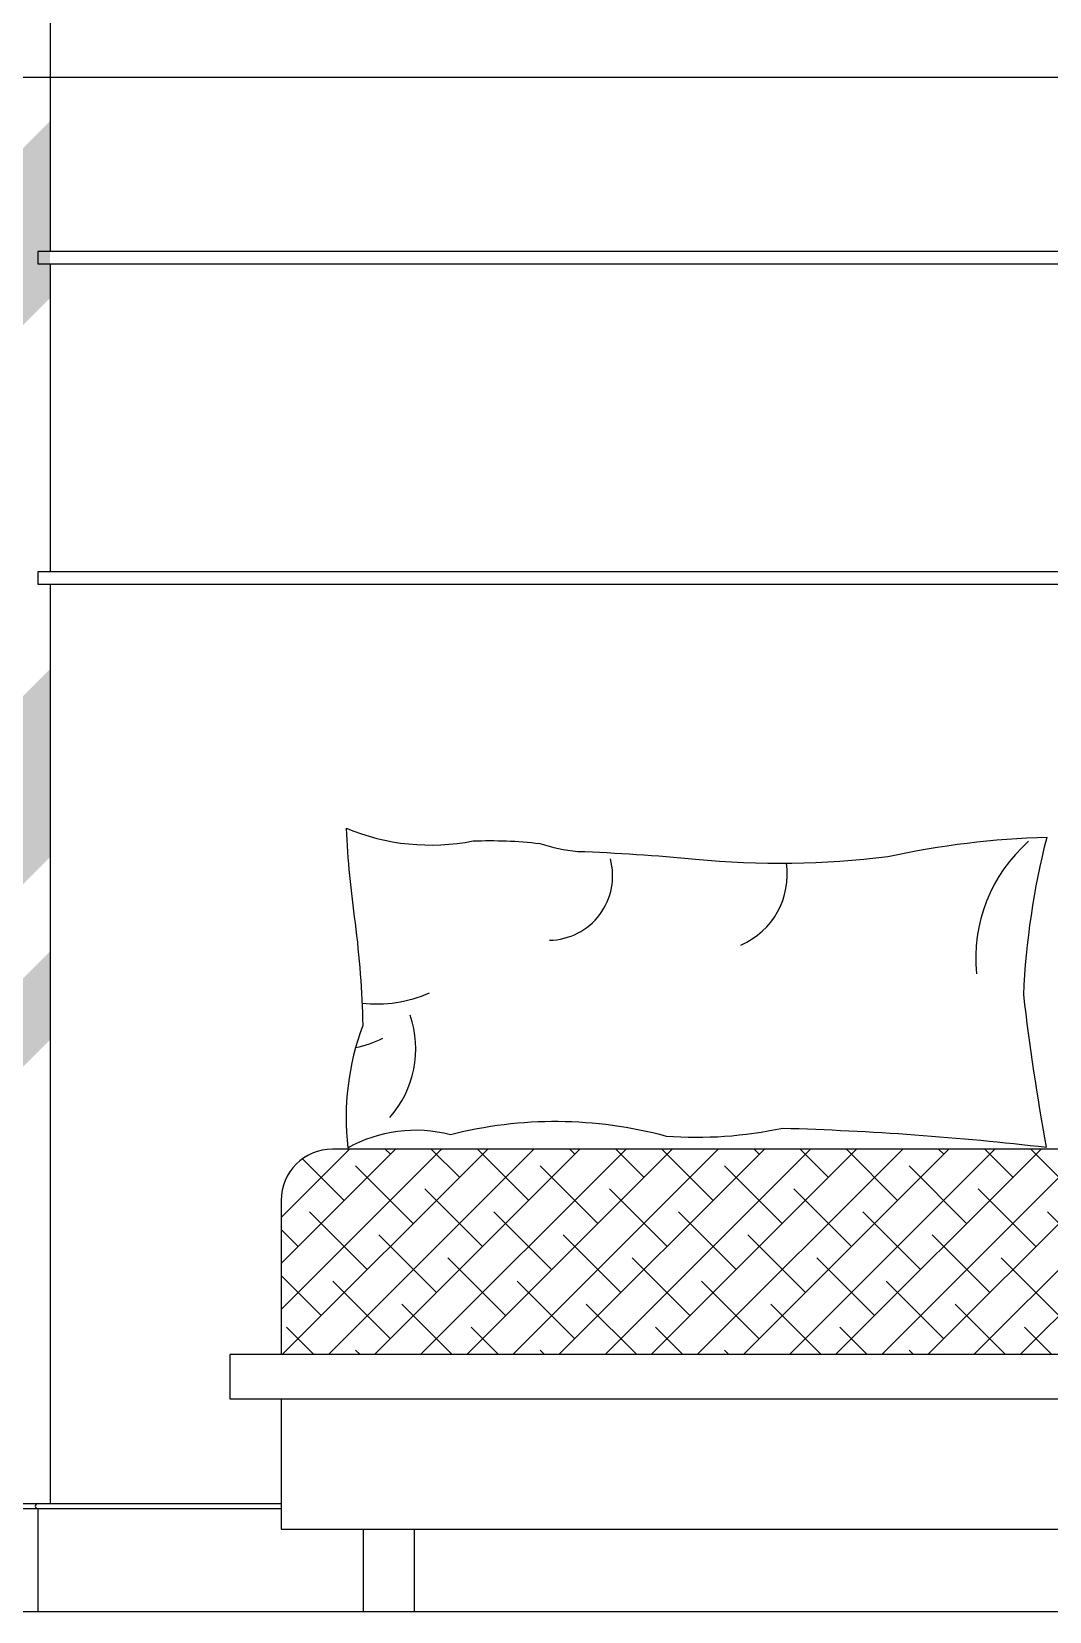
# Model space of a CAD drawing. Header units: inches. Extents: x 6.7 to 49.2, y 11 to 35.8.
# Drawn here: x 43.223 to 44.214, y 17.575 to 19.113 of the extents above; entities that cross this region are included whole.
import ezdxf

# ---------------------------------------------------------------- set-up
doc = ezdxf.new("R2010")
doc.units = ezdxf.units.IN
doc.header["$MEASUREMENT"] = 0
for name, color, linetype in [('02', 2, 'Continuous'), ('1', 1, 'Continuous'), ('4', 4, 'Continuous'), ('8', 8, 'Continuous')]:
    doc.layers.add(name, color=color, linetype=linetype)

msp = doc.modelspace()

# ---------------------------------------------------------------- hatches: boundary and pattern name
at = {"layer": '8'}
h = msp.add_hatch(dxfattribs=at)
h.set_pattern_fill('AR-SAND', color=256, scale=0.001, style=0)
h.set_pattern_definition([(37.5, (41.818656, 17.33381), (-0.00160003, 0.0489413), [0, -0.038608, 0, -0.04318, 0, -0.041275]), (7.5, (41.818656, 17.33381), (0.0449523, 0.0716825), [0, -0.020828, 0, -0.034798, 0, -0.013335]), (327.5, (41.787414, 17.33381), (0.07909924, 0.0001437), [0, -0.0127, 0, -0.04572, 0, -0.05969]), (317.5, (41.787414, 17.33381), (0.0763556, 0.022293), [0, -0.00635, 0, -0.029972, 0, -0.03429])])
h.paths.add_polyline_path([(43.1993, 19.7921), (43.0969, 19.7921), (42.7913, 19.4865), (42.7913, 19.3841)])
h.paths.add_polyline_path([(42.7913, 19.2925), (42.7913, 19.1255), (43.2413, 19.5755), (43.2413, 19.7425)])
h.paths.add_polyline_path([(42.7913, 18.8453), (42.7913, 18.7645), (43.2413, 19.2145), (43.2413, 19.2953)])
h.paths.add_polyline_path([(42.7913, 18.5759), (42.7913, 18.4035), (43.2413, 18.8535), (43.2413, 19.0259)])
h.paths.add_polyline_path([(42.7913, 18.0425), (42.7913, 17.8593), (43.2413, 18.3093), (43.2413, 18.4925)])
h.paths.add_polyline_path([(43.2413, 18.1315), (43.2413, 18.2177), (42.7913, 17.7677), (42.7913, 17.7301), (42.8399, 17.7301)])
h = msp.add_hatch(dxfattribs=at)
h.set_pattern_fill('ANSI38', color=256, scale=0.01, style=0)
h.set_pattern_definition([(45, (41.192854, 17.975192), (-0.02245064, 0.02245064), []), (135, (41.192854, 17.975192), (-0.06735192, 0.02245064), [0.079375, -0.047625])])
h.paths.add_polyline_path([(44.9663, 17.8251), (44.9663, 17.9751, 0.414214), (44.9163, 18.0251), (43.5163, 18.0251, 0.414214), (43.4663, 17.9751), (43.4663, 17.8251)])

# ---------------------------------------------------------------- linework, layer by layer
at = {"layer": '02'}
for p, q in [((42.229, 19.0687), (46.6104, 19.0687)), ((44.9163, 18.0251), (43.5163, 18.0251)), ((43.4663, 17.9751), (43.4663, 17.8251)), ((43.119, 17.6751), (43.4663, 17.6751)), ((43.1191, 17.6801), (43.4663, 17.6801)), ((43.2294, 17.6751), (43.2294, 17.5751))]:
    msp.add_line(p, q, dxfattribs=at)
for points in [[(44.7913, 18.8991), (43.2293, 18.8991), (43.2293, 18.8871), (46.1913, 18.8871)], [(46.1913, 18.5871), (43.2293, 18.5871), (43.2293, 18.5751), (46.1913, 18.5751)]]:
    msp.add_lwpolyline(points, dxfattribs=at)
for points in [[(43.5296, 18.3377, 0.149439), (43.6532, 18.3252, -0.037809), (43.7181, 18.3227, 0.053138), (43.755, 18.315, -0.015082), (43.8698, 18.3075, 0.054321), (44.0571, 18.31, -0.048002), (44.2121, 18.3288, -12.40955)], [(43.5296, 18.3377, 0.024014), (43.5384, 18.2454, -0.023381), (43.5459, 18.1456, 0.11959), (43.5313, 18.0264, -0.1956), (43.6311, 18.0394, -0.129331), (43.8411, 18.0379, 0.072016), (43.9547, 18.0456, -0.021475), (44.2117, 18.027, -0.016811), (44.1894, 18.1753, -0.051428), (44.2121, 18.3288, -1.215208)]]:
    msp.add_lwpolyline(points, format="xyb", dxfattribs=at)
for centre, radius, start, end in [((44.2947, 18.2109), 0.152, 131.4362, 185.6503), ((43.7263, 18.2912), 0.0628, 271.2432, 15.1445), ((43.8843, 18.2925), 0.0748, 293.3975, 8.5568), ((43.5595, 18.2951), 0.1286, 263.5197, 293.4573), ((43.4965, 18.1228), 0.101, 318.4409, 18.916), ((43.5223, 18.2151), 0.0925, 280.3287, 297.7236), ((43.5163, 17.9751), 0.05, 90, 180), ((43.2294, 17.6776), 0.0025, 90, 270)]:
    msp.add_arc(centre, radius, start, end, dxfattribs=at)
at = {"layer": '1'}
msp.add_line((42.2913, 17.5751), (46.1913, 17.5751), dxfattribs=at)
at = {"layer": '4'}
for p, q in [((43.2413, 19.1991), (43.2413, 18.8991)), ((43.2413, 18.8871), (43.2413, 18.5871)), ((43.2413, 18.5751), (43.2413, 17.6801)), ((43.4663, 17.7821), (43.4663, 17.6551)), ((43.4663, 17.6551), (44.9663, 17.6551))]:
    msp.add_line(p, q, dxfattribs=at)
msp.add_lwpolyline([(43.4163, 17.7821), (45.0163, 17.7821), (45.0163, 17.8251), (43.4163, 17.8251)], close=True, dxfattribs=at)
for points in [[(43.5463, 17.6551), (43.5463, 17.5751)], [(43.5963, 17.5751), (43.5963, 17.6551)]]:
    msp.add_lwpolyline(points, dxfattribs=at)

doc.saveas('drawing.dxf')
